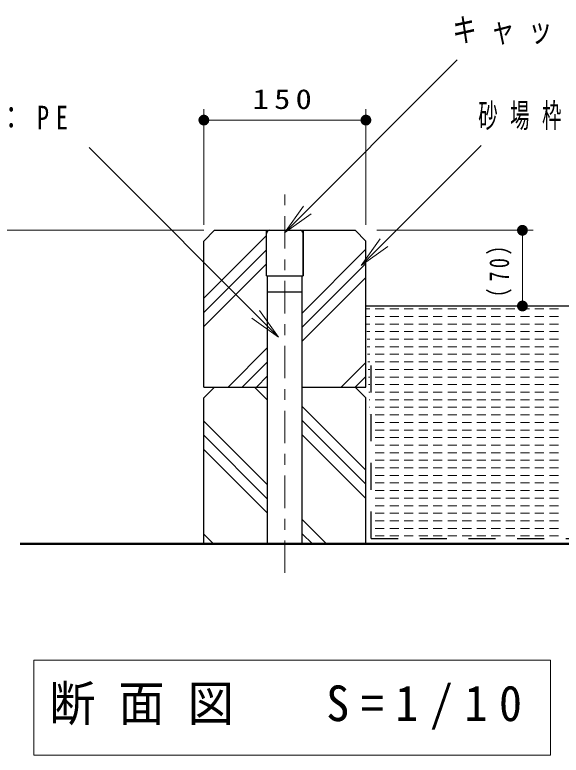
# Model space of a CAD drawing. Units: millimetres on the paper, with parts at other scales. Extents: x -385 to 0, y 0 to 267.
# Drawn here: x -126.9 to -76.4, y 60.2 to 128.7 of the extents above; entities that cross this region are included whole.
import ezdxf

# ---------------------------------------------------------------- set-up
doc = ezdxf.new("R2010")
doc.units = ezdxf.units.MM
doc.linetypes.add('USER1', pattern=[4.5, 2.5, -2])
doc.linetypes.add('USER2', pattern=[6, 3, -1, 1, -1])
doc.layers.add('1_10', color=7, linetype='Continuous', lineweight=13)
doc.styles.add('ＭＳ ゴシック', font='')
doc.styles.get('ＭＳ ゴシック').set_extended_font_data('MS Gothic')

# ---------------------------------------------------------------- blocks, each defined once
blk = doc.blocks.new('filled_dot')
at = {"color": 0, "linetype": 'Continuous', "lineweight": -2, "const_width": 1.25}
blk.add_lwpolyline([(-0.625, 0, 1), (0.625, 0, 1)], format="xyb", close=True, dxfattribs=at)
blk = doc.blocks.new('open_arrow')
at = {"color": 0, "linetype": 'Continuous', "lineweight": -2}
blk.add_lwpolyline([(7.5, 1.25), (0, 0), (7.5, -1.25)], dxfattribs=at)

msp = doc.modelspace()

# ---------------------------------------------------------------- linework, layer by layer
at = {"layer": '1_10'}
for p, q in [((-101.977, 108.537), (-85.993, 124.521)), ((-109.434, 109.269), (-109.434, 119.959)), ((-94.434, 109.269), (-94.434, 119.959)), ((-109.434, 118.959), (-94.434, 118.959)), ((-102.516, 98.879), (-120.057, 116.42)), ((-94.868, 105.51), (-83.77, 116.608)), ((-109.434, 108.769), (-152.934, 108.769)), ((-109.434, 102.486), (-103.634, 108.286)), ((-93.434, 108.769), (-78.945, 108.769)), ((-79.945, 108.769), (-79.945, 101.769)), ((-109.434, 101.178), (-103.634, 106.978)), ((-100.334, 101.121), (-94.434, 107.021)), ((-109.434, 99.87), (-103.634, 105.67)), ((-100.334, 99.813), (-94.434, 105.713)), ((-100.334, 98.505), (-94.434, 104.405)), ((-94.08, 101.5), (-94.424, 101.5)), ((-92.736, 101.5), (-93.576, 101.5)), ((-91.392, 101.5), (-92.232, 101.5)), ((-90.048, 101.5), (-90.888, 101.5)), ((-88.704, 101.5), (-89.544, 101.5)), ((-87.36, 101.5), (-88.2, 101.5)), ((-86.016, 101.5), (-86.856, 101.5)), ((-84.672, 101.5), (-85.512, 101.5)), ((-83.328, 101.5), (-84.168, 101.5)), ((-81.984, 101.5), (-82.824, 101.5)), ((-80.64, 101.5), (-81.48, 101.5)), ((-79.296, 101.5), (-80.136, 101.5)), ((-77.952, 101.5), (-78.792, 101.5)), ((-76.608, 101.5), (-77.448, 101.5)), ((-94.08, 100.8), (-94.4, 100.8)), ((-92.736, 100.8), (-93.576, 100.8)), ((-91.392, 100.8), (-92.232, 100.8)), ((-90.048, 100.8), (-90.888, 100.8)), ((-88.704, 100.8), (-89.544, 100.8)), ((-87.36, 100.8), (-88.2, 100.8)), ((-86.016, 100.8), (-86.856, 100.8)), ((-84.672, 100.8), (-85.512, 100.8)), ((-83.328, 100.8), (-84.168, 100.8)), ((-81.984, 100.8), (-82.824, 100.8)), ((-80.64, 100.8), (-81.48, 100.8)), ((-79.296, 100.8), (-80.136, 100.8)), ((-77.952, 100.8), (-78.792, 100.8)), ((-76.608, 100.8), (-77.448, 100.8)), ((-94.08, 100.1), (-94.376, 100.1)), ((-92.736, 100.1), (-93.576, 100.1)), ((-91.392, 100.1), (-92.232, 100.1)), ((-90.048, 100.1), (-90.888, 100.1)), ((-88.704, 100.1), (-89.544, 100.1)), ((-87.36, 100.1), (-88.2, 100.1)), ((-86.016, 100.1), (-86.856, 100.1)), ((-84.672, 100.1), (-85.512, 100.1)), ((-83.328, 100.1), (-84.168, 100.1)), ((-81.984, 100.1), (-82.824, 100.1)), ((-80.64, 100.1), (-81.48, 100.1)), ((-79.296, 100.1), (-80.136, 100.1)), ((-77.952, 100.1), (-78.792, 100.1)), ((-76.608, 100.1), (-77.448, 100.1)), ((-94.08, 99.4), (-94.351, 99.4)), ((-92.736, 99.4), (-93.576, 99.4)), ((-91.392, 99.4), (-92.232, 99.4)), ((-90.048, 99.4), (-90.888, 99.4)), ((-88.704, 99.4), (-89.544, 99.4)), ((-87.36, 99.4), (-88.2, 99.4)), ((-86.016, 99.4), (-86.856, 99.4)), ((-84.672, 99.4), (-85.512, 99.4)), ((-83.328, 99.4), (-84.168, 99.4)), ((-81.984, 99.4), (-82.824, 99.4)), ((-80.64, 99.4), (-81.48, 99.4)), ((-79.296, 99.4), (-80.136, 99.4)), ((-77.952, 99.4), (-78.792, 99.4)), ((-76.608, 99.4), (-77.448, 99.4)), ((-94.08, 98.7), (-94.327, 98.7)), ((-92.736, 98.7), (-93.576, 98.7)), ((-91.392, 98.7), (-92.232, 98.7)), ((-90.048, 98.7), (-90.888, 98.7)), ((-88.704, 98.7), (-89.544, 98.7)), ((-87.36, 98.7), (-88.2, 98.7)), ((-86.016, 98.7), (-86.856, 98.7)), ((-84.672, 98.7), (-85.512, 98.7)), ((-83.328, 98.7), (-84.168, 98.7)), ((-81.984, 98.7), (-82.824, 98.7)), ((-80.64, 98.7), (-81.48, 98.7)), ((-79.296, 98.7), (-80.136, 98.7)), ((-77.952, 98.7), (-78.792, 98.7)), ((-76.608, 98.7), (-77.448, 98.7)), ((-107.186, 94.269), (-103.534, 97.921)), ((-94.08, 98), (-94.302, 98)), ((-92.736, 98), (-93.576, 98)), ((-91.392, 98), (-92.232, 98)), ((-90.048, 98), (-90.888, 98)), ((-88.704, 98), (-89.544, 98)), ((-87.36, 98), (-88.2, 98)), ((-86.016, 98), (-86.856, 98)), ((-84.672, 98), (-85.512, 98)), ((-83.328, 98), (-84.168, 98)), ((-81.984, 98), (-82.824, 98)), ((-80.64, 98), (-81.48, 98)), ((-79.296, 98), (-80.136, 98)), ((-77.952, 98), (-78.792, 98)), ((-76.608, 98), (-77.448, 98)), ((-94.08, 97.3), (-94.278, 97.3)), ((-92.736, 97.3), (-93.576, 97.3)), ((-91.392, 97.3), (-92.232, 97.3)), ((-90.048, 97.3), (-90.888, 97.3)), ((-88.704, 97.3), (-89.544, 97.3)), ((-87.36, 97.3), (-88.2, 97.3)), ((-86.016, 97.3), (-86.856, 97.3)), ((-84.672, 97.3), (-85.512, 97.3)), ((-83.328, 97.3), (-84.168, 97.3)), ((-81.984, 97.3), (-82.824, 97.3)), ((-80.64, 97.3), (-81.48, 97.3)), ((-79.296, 97.3), (-80.136, 97.3)), ((-77.952, 97.3), (-78.792, 97.3)), ((-76.608, 97.3), (-77.448, 97.3)), ((-105.878, 94.269), (-103.534, 96.613)), ((-96.721, 94.269), (-94.434, 96.556)), ((-94.08, 96.6), (-94.253, 96.6)), ((-92.736, 96.6), (-93.576, 96.6)), ((-91.392, 96.6), (-92.232, 96.6)), ((-90.048, 96.6), (-90.888, 96.6)), ((-88.704, 96.6), (-89.544, 96.6)), ((-87.36, 96.6), (-88.2, 96.6)), ((-86.016, 96.6), (-86.856, 96.6)), ((-84.672, 96.6), (-85.512, 96.6)), ((-83.328, 96.6), (-84.168, 96.6)), ((-81.984, 96.6), (-82.824, 96.6)), ((-80.64, 96.6), (-81.48, 96.6)), ((-79.296, 96.6), (-80.136, 96.6)), ((-77.952, 96.6), (-78.792, 96.6)), ((-76.608, 96.6), (-77.448, 96.6)), ((-94.08, 95.9), (-94.229, 95.9)), ((-92.736, 95.9), (-93.576, 95.9)), ((-91.392, 95.9), (-92.232, 95.9)), ((-90.048, 95.9), (-90.888, 95.9)), ((-88.704, 95.9), (-89.544, 95.9)), ((-87.36, 95.9), (-88.2, 95.9)), ((-86.016, 95.9), (-86.856, 95.9)), ((-84.672, 95.9), (-85.512, 95.9)), ((-83.328, 95.9), (-84.168, 95.9)), ((-81.984, 95.9), (-82.824, 95.9)), ((-80.64, 95.9), (-81.48, 95.9)), ((-79.296, 95.9), (-80.136, 95.9)), ((-77.952, 95.9), (-78.792, 95.9)), ((-76.608, 95.9), (-77.448, 95.9)), ((-104.57, 94.269), (-103.534, 95.305)), ((-95.413, 94.269), (-94.434, 95.248)), ((-94.08, 95.2), (-94.204, 95.2)), ((-92.736, 95.2), (-93.576, 95.2)), ((-91.392, 95.2), (-92.232, 95.2)), ((-90.048, 95.2), (-90.888, 95.2)), ((-88.704, 95.2), (-89.544, 95.2)), ((-87.36, 95.2), (-88.2, 95.2)), ((-86.016, 95.2), (-86.856, 95.2)), ((-84.672, 95.2), (-85.512, 95.2)), ((-83.328, 95.2), (-84.168, 95.2)), ((-81.984, 95.2), (-82.824, 95.2)), ((-80.64, 95.2), (-81.48, 95.2)), ((-79.296, 95.2), (-80.136, 95.2)), ((-77.952, 95.2), (-78.792, 95.2)), ((-76.608, 95.2), (-77.448, 95.2)), ((-94.08, 94.5), (-94.18, 94.5)), ((-92.736, 94.5), (-93.576, 94.5)), ((-91.392, 94.5), (-92.232, 94.5)), ((-90.048, 94.5), (-90.888, 94.5)), ((-88.704, 94.5), (-89.544, 94.5)), ((-87.36, 94.5), (-88.2, 94.5)), ((-86.016, 94.5), (-86.856, 94.5)), ((-84.672, 94.5), (-85.512, 94.5)), ((-83.328, 94.5), (-84.168, 94.5)), ((-81.984, 94.5), (-82.824, 94.5)), ((-80.64, 94.5), (-81.48, 94.5)), ((-79.296, 94.5), (-80.136, 94.5)), ((-77.952, 94.5), (-78.792, 94.5)), ((-76.608, 94.5), (-77.448, 94.5)), ((-104.734, 94.269), (-103.534, 93.069)), ((-94.08, 93.8), (-94.156, 93.8)), ((-92.736, 93.8), (-93.576, 93.8)), ((-91.392, 93.8), (-92.232, 93.8)), ((-90.048, 93.8), (-90.888, 93.8)), ((-88.704, 93.8), (-89.544, 93.8)), ((-87.36, 93.8), (-88.2, 93.8)), ((-86.016, 93.8), (-86.856, 93.8)), ((-84.672, 93.8), (-85.512, 93.8)), ((-83.328, 93.8), (-84.168, 93.8)), ((-81.984, 93.8), (-82.824, 93.8)), ((-80.64, 93.8), (-81.48, 93.8)), ((-79.296, 93.8), (-80.136, 93.8)), ((-77.952, 93.8), (-78.792, 93.8)), ((-76.608, 93.8), (-77.448, 93.8)), ((-100.334, 92.485), (-94.434, 86.585)), ((-94.08, 93.1), (-94.131, 93.1)), ((-92.736, 93.1), (-93.576, 93.1)), ((-91.392, 93.1), (-92.232, 93.1)), ((-90.048, 93.1), (-90.888, 93.1)), ((-88.704, 93.1), (-89.544, 93.1)), ((-87.36, 93.1), (-88.2, 93.1)), ((-86.016, 93.1), (-86.856, 93.1)), ((-84.672, 93.1), (-85.512, 93.1)), ((-83.328, 93.1), (-84.168, 93.1)), ((-81.984, 93.1), (-82.824, 93.1)), ((-80.64, 93.1), (-81.48, 93.1)), ((-79.296, 93.1), (-80.136, 93.1)), ((-77.952, 93.1), (-78.792, 93.1)), ((-76.608, 93.1), (-77.448, 93.1)), ((-94.08, 92.4), (-94.107, 92.4)), ((-92.736, 92.4), (-93.576, 92.4)), ((-91.392, 92.4), (-92.232, 92.4)), ((-90.048, 92.4), (-90.888, 92.4)), ((-88.704, 92.4), (-89.544, 92.4)), ((-87.36, 92.4), (-88.2, 92.4)), ((-86.016, 92.4), (-86.856, 92.4)), ((-84.672, 92.4), (-85.512, 92.4)), ((-83.328, 92.4), (-84.168, 92.4)), ((-81.984, 92.4), (-82.824, 92.4)), ((-80.64, 92.4), (-81.48, 92.4)), ((-79.296, 92.4), (-80.136, 92.4)), ((-77.952, 92.4), (-78.792, 92.4)), ((-76.608, 92.4), (-77.448, 92.4)), ((-109.434, 91.12), (-103.534, 85.22)), ((-100.334, 91.177), (-94.434, 85.277)), ((-94.08, 91.7), (-94.082, 91.7)), ((-92.736, 91.7), (-93.576, 91.7)), ((-91.392, 91.7), (-92.232, 91.7)), ((-90.048, 91.7), (-90.888, 91.7)), ((-88.704, 91.7), (-89.544, 91.7)), ((-87.36, 91.7), (-88.2, 91.7)), ((-86.016, 91.7), (-86.856, 91.7)), ((-84.672, 91.7), (-85.512, 91.7)), ((-83.328, 91.7), (-84.168, 91.7)), ((-81.984, 91.7), (-82.824, 91.7)), ((-80.64, 91.7), (-81.48, 91.7)), ((-79.296, 91.7), (-80.136, 91.7)), ((-77.952, 91.7), (-78.792, 91.7)), ((-76.608, 91.7), (-77.448, 91.7)), ((-92.736, 91), (-93.576, 91)), ((-91.392, 91), (-92.232, 91)), ((-90.048, 91), (-90.888, 91)), ((-88.704, 91), (-89.544, 91)), ((-87.36, 91), (-88.2, 91)), ((-86.016, 91), (-86.856, 91)), ((-84.672, 91), (-85.512, 91)), ((-83.328, 91), (-84.168, 91)), ((-81.984, 91), (-82.824, 91)), ((-80.64, 91), (-81.48, 91)), ((-79.296, 91), (-80.136, 91)), ((-77.952, 91), (-78.792, 91)), ((-76.608, 91), (-77.448, 91)), ((-109.434, 89.812), (-103.534, 83.912)), ((-100.334, 89.869), (-94.434, 83.969)), ((-92.736, 90.3), (-93.576, 90.3)), ((-91.392, 90.3), (-92.232, 90.3)), ((-90.048, 90.3), (-90.888, 90.3)), ((-88.704, 90.3), (-89.544, 90.3)), ((-87.36, 90.3), (-88.2, 90.3)), ((-86.016, 90.3), (-86.856, 90.3)), ((-84.672, 90.3), (-85.512, 90.3)), ((-83.328, 90.3), (-84.168, 90.3)), ((-81.984, 90.3), (-82.824, 90.3)), ((-80.64, 90.3), (-81.48, 90.3)), ((-79.296, 90.3), (-80.136, 90.3)), ((-77.952, 90.3), (-78.792, 90.3)), ((-76.608, 90.3), (-77.448, 90.3)), ((-92.736, 89.6), (-93.576, 89.6)), ((-91.392, 89.6), (-92.232, 89.6)), ((-90.048, 89.6), (-90.888, 89.6)), ((-88.704, 89.6), (-89.544, 89.6)), ((-87.36, 89.6), (-88.2, 89.6)), ((-86.016, 89.6), (-86.856, 89.6)), ((-84.672, 89.6), (-85.512, 89.6)), ((-83.328, 89.6), (-84.168, 89.6)), ((-81.984, 89.6), (-82.824, 89.6)), ((-80.64, 89.6), (-81.48, 89.6)), ((-79.296, 89.6), (-80.136, 89.6)), ((-77.952, 89.6), (-78.792, 89.6)), ((-76.608, 89.6), (-77.448, 89.6)), ((-109.434, 88.503), (-103.534, 82.603)), ((-92.736, 88.9), (-93.576, 88.9)), ((-91.392, 88.9), (-92.232, 88.9)), ((-90.048, 88.9), (-90.888, 88.9)), ((-88.704, 88.9), (-89.544, 88.9)), ((-87.36, 88.9), (-88.2, 88.9)), ((-86.016, 88.9), (-86.856, 88.9)), ((-84.672, 88.9), (-85.512, 88.9)), ((-83.328, 88.9), (-84.168, 88.9)), ((-81.984, 88.9), (-82.824, 88.9)), ((-80.64, 88.9), (-81.48, 88.9)), ((-79.296, 88.9), (-80.136, 88.9)), ((-77.952, 88.9), (-78.792, 88.9)), ((-76.608, 88.9), (-77.448, 88.9)), ((-92.736, 88.2), (-93.576, 88.2)), ((-91.392, 88.2), (-92.232, 88.2)), ((-90.048, 88.2), (-90.888, 88.2)), ((-88.704, 88.2), (-89.544, 88.2)), ((-87.36, 88.2), (-88.2, 88.2)), ((-86.016, 88.2), (-86.856, 88.2)), ((-84.672, 88.2), (-85.512, 88.2)), ((-83.328, 88.2), (-84.168, 88.2)), ((-81.984, 88.2), (-82.824, 88.2)), ((-80.64, 88.2), (-81.48, 88.2)), ((-79.296, 88.2), (-80.136, 88.2)), ((-77.952, 88.2), (-78.792, 88.2)), ((-76.608, 88.2), (-77.448, 88.2)), ((-92.736, 87.5), (-93.576, 87.5)), ((-91.392, 87.5), (-92.232, 87.5)), ((-90.048, 87.5), (-90.888, 87.5)), ((-88.704, 87.5), (-89.544, 87.5)), ((-87.36, 87.5), (-88.2, 87.5)), ((-86.016, 87.5), (-86.856, 87.5)), ((-84.672, 87.5), (-85.512, 87.5)), ((-83.328, 87.5), (-84.168, 87.5)), ((-81.984, 87.5), (-82.824, 87.5)), ((-80.64, 87.5), (-81.48, 87.5)), ((-79.296, 87.5), (-80.136, 87.5)), ((-77.952, 87.5), (-78.792, 87.5)), ((-76.608, 87.5), (-77.448, 87.5)), ((-92.736, 86.8), (-93.576, 86.8)), ((-91.392, 86.8), (-92.232, 86.8)), ((-90.048, 86.8), (-90.888, 86.8)), ((-88.704, 86.8), (-89.544, 86.8)), ((-87.36, 86.8), (-88.2, 86.8)), ((-86.016, 86.8), (-86.856, 86.8)), ((-84.672, 86.8), (-85.512, 86.8)), ((-83.328, 86.8), (-84.168, 86.8)), ((-81.984, 86.8), (-82.824, 86.8)), ((-80.64, 86.8), (-81.48, 86.8)), ((-79.296, 86.8), (-80.136, 86.8)), ((-77.952, 86.8), (-78.792, 86.8)), ((-76.608, 86.8), (-77.448, 86.8)), ((-92.736, 86.1), (-93.576, 86.1)), ((-91.392, 86.1), (-92.232, 86.1)), ((-90.048, 86.1), (-90.888, 86.1)), ((-88.704, 86.1), (-89.544, 86.1)), ((-87.36, 86.1), (-88.2, 86.1)), ((-86.016, 86.1), (-86.856, 86.1)), ((-84.672, 86.1), (-85.512, 86.1)), ((-83.328, 86.1), (-84.168, 86.1)), ((-81.984, 86.1), (-82.824, 86.1)), ((-80.64, 86.1), (-81.48, 86.1)), ((-79.296, 86.1), (-80.136, 86.1)), ((-77.952, 86.1), (-78.792, 86.1)), ((-76.608, 86.1), (-77.448, 86.1)), ((-92.736, 85.4), (-93.576, 85.4)), ((-91.392, 85.4), (-92.232, 85.4)), ((-90.048, 85.4), (-90.888, 85.4)), ((-88.704, 85.4), (-89.544, 85.4)), ((-87.36, 85.4), (-88.2, 85.4)), ((-86.016, 85.4), (-86.856, 85.4)), ((-84.672, 85.4), (-85.512, 85.4)), ((-83.328, 85.4), (-84.168, 85.4)), ((-81.984, 85.4), (-82.824, 85.4)), ((-80.64, 85.4), (-81.48, 85.4)), ((-79.296, 85.4), (-80.136, 85.4)), ((-77.952, 85.4), (-78.792, 85.4)), ((-76.608, 85.4), (-77.448, 85.4)), ((-92.736, 84.7), (-93.576, 84.7)), ((-91.392, 84.7), (-92.232, 84.7)), ((-90.048, 84.7), (-90.888, 84.7)), ((-88.704, 84.7), (-89.544, 84.7)), ((-87.36, 84.7), (-88.2, 84.7)), ((-86.016, 84.7), (-86.856, 84.7)), ((-84.672, 84.7), (-85.512, 84.7)), ((-83.328, 84.7), (-84.168, 84.7)), ((-81.984, 84.7), (-82.824, 84.7)), ((-80.64, 84.7), (-81.48, 84.7)), ((-79.296, 84.7), (-80.136, 84.7)), ((-77.952, 84.7), (-78.792, 84.7)), ((-76.608, 84.7), (-77.448, 84.7)), ((-92.736, 84), (-93.576, 84)), ((-91.392, 84), (-92.232, 84)), ((-90.048, 84), (-90.888, 84)), ((-88.704, 84), (-89.544, 84)), ((-87.36, 84), (-88.2, 84)), ((-86.016, 84), (-86.856, 84)), ((-84.672, 84), (-85.512, 84)), ((-83.328, 84), (-84.168, 84)), ((-81.984, 84), (-82.824, 84)), ((-80.64, 84), (-81.48, 84)), ((-79.296, 84), (-80.136, 84)), ((-77.952, 84), (-78.792, 84)), ((-76.608, 84), (-77.448, 84)), ((-92.736, 83.3), (-93.576, 83.3)), ((-91.392, 83.3), (-92.232, 83.3)), ((-90.048, 83.3), (-90.888, 83.3)), ((-88.704, 83.3), (-89.544, 83.3)), ((-87.36, 83.3), (-88.2, 83.3)), ((-86.016, 83.3), (-86.856, 83.3)), ((-84.672, 83.3), (-85.512, 83.3)), ((-83.328, 83.3), (-84.168, 83.3)), ((-81.984, 83.3), (-82.824, 83.3)), ((-80.64, 83.3), (-81.48, 83.3)), ((-79.296, 83.3), (-80.136, 83.3)), ((-77.952, 83.3), (-78.792, 83.3)), ((-76.608, 83.3), (-77.448, 83.3)), ((-92.736, 82.6), (-93.576, 82.6)), ((-91.392, 82.6), (-92.232, 82.6)), ((-90.048, 82.6), (-90.888, 82.6)), ((-88.704, 82.6), (-89.544, 82.6)), ((-87.36, 82.6), (-88.2, 82.6)), ((-86.016, 82.6), (-86.856, 82.6)), ((-84.672, 82.6), (-85.512, 82.6)), ((-83.328, 82.6), (-84.168, 82.6)), ((-81.984, 82.6), (-82.824, 82.6)), ((-80.64, 82.6), (-81.48, 82.6)), ((-79.296, 82.6), (-80.136, 82.6)), ((-77.952, 82.6), (-78.792, 82.6)), ((-76.608, 82.6), (-77.448, 82.6)), ((-100.334, 82.02), (-98.083, 79.769)), ((-92.736, 81.9), (-93.576, 81.9)), ((-91.392, 81.9), (-92.232, 81.9)), ((-90.048, 81.9), (-90.888, 81.9)), ((-88.704, 81.9), (-89.544, 81.9)), ((-87.36, 81.9), (-88.2, 81.9)), ((-86.016, 81.9), (-86.856, 81.9)), ((-84.672, 81.9), (-85.512, 81.9)), ((-83.328, 81.9), (-84.168, 81.9)), ((-81.984, 81.9), (-82.824, 81.9)), ((-80.64, 81.9), (-81.48, 81.9)), ((-79.296, 81.9), (-80.136, 81.9)), ((-77.952, 81.9), (-78.792, 81.9)), ((-76.608, 81.9), (-77.448, 81.9)), ((-92.736, 81.2), (-93.576, 81.2)), ((-91.392, 81.2), (-92.232, 81.2)), ((-90.048, 81.2), (-90.888, 81.2)), ((-88.704, 81.2), (-89.544, 81.2)), ((-87.36, 81.2), (-88.2, 81.2)), ((-86.016, 81.2), (-86.856, 81.2)), ((-84.672, 81.2), (-85.512, 81.2)), ((-83.328, 81.2), (-84.168, 81.2)), ((-81.984, 81.2), (-82.824, 81.2)), ((-80.64, 81.2), (-81.48, 81.2)), ((-79.296, 81.2), (-80.136, 81.2)), ((-77.952, 81.2), (-78.792, 81.2)), ((-76.608, 81.2), (-77.448, 81.2)), ((-109.434, 80.655), (-108.548, 79.769)), ((-100.334, 80.712), (-99.391, 79.769)), ((-92.736, 80.5), (-93.576, 80.5)), ((-91.392, 80.5), (-92.232, 80.5)), ((-90.048, 80.5), (-90.888, 80.5)), ((-88.704, 80.5), (-89.544, 80.5)), ((-87.36, 80.5), (-88.2, 80.5)), ((-86.016, 80.5), (-86.856, 80.5)), ((-84.672, 80.5), (-85.512, 80.5)), ((-83.328, 80.5), (-84.168, 80.5)), ((-81.984, 80.5), (-82.824, 80.5)), ((-80.64, 80.5), (-81.48, 80.5)), ((-79.296, 80.5), (-80.136, 80.5)), ((-77.952, 80.5), (-78.792, 80.5)), ((-76.608, 80.5), (-77.448, 80.5)), ((-125.157, 69.027), (-125.157, 60.227)), ((-77.357, 69.027), (-125.157, 69.027)), ((-77.357, 60.227), (-77.357, 69.027)), ((-125.157, 60.227), (-77.357, 60.227))]:
    msp.add_line(p, q, dxfattribs=at)
at = {"layer": '1_10', "linetype": 'USER2'}
msp.add_line((-101.934, 77.083), (-101.934, 112.801), dxfattribs=at)
at = {"layer": '1_10', "lineweight": 25}
for p, q in [((-109.434, 107.769), (-108.434, 108.769)), ((-108.434, 108.769), (-95.434, 108.769)), ((-103.634, 104.569), (-103.634, 108.769)), ((-100.234, 108.769), (-100.234, 104.569)), ((-95.434, 108.769), (-94.434, 107.769)), ((-109.434, 94.269), (-109.434, 107.769)), ((-94.434, 94.269), (-94.434, 107.769)), ((-103.534, 79.769), (-103.534, 104.569)), ((-100.334, 79.769), (-100.334, 104.569)), ((-103.534, 103.069), (-100.334, 103.069)), ((-62.101, 101.769), (-94.434, 101.769)), ((-109.434, 94.269), (-103.534, 94.269)), ((-109.434, 93.269), (-108.434, 94.269)), ((-100.334, 94.269), (-94.434, 94.269)), ((-95.434, 94.269), (-94.434, 93.269)), ((-109.434, 79.769), (-109.434, 93.269)), ((-94.434, 79.769), (-94.434, 93.269))]:
    msp.add_line(p, q, dxfattribs=at)
at = {"layer": '1_10', "color": 2, "lineweight": 25}
for p, q in [((-103.634, 104.569), (-103.634, 108.469)), ((-103.334, 108.769), (-100.534, 108.769)), ((-100.234, 104.569), (-100.234, 108.469)), ((-103.634, 104.569), (-100.234, 104.569))]:
    msp.add_line(p, q, dxfattribs=at)
at = {"layer": '1_10', "color": 4, "linetype": 'USER1', "lineweight": 25}
for q in [(-93.934, 96.533), (-62.101, 80.269)]:
    msp.add_line((-93.934, 80.269), q, dxfattribs=at)
at = {"layer": '1_10', "color": 2, "lineweight": 50}
msp.add_line((-126.434, 79.769), (-62.101, 79.769), dxfattribs=at)
at = {"layer": '1_10', "color": 2, "lineweight": 25}
for centre, start, end in [((-103.334, 108.469), 90, 180), ((-100.534, 108.469), 0, 90)]:
    msp.add_arc(centre, 0.3, start, end, dxfattribs=at)

# ---------------------------------------------------------------- block references
at = {"layer": '1_10', "xscale": 0.4, "yscale": 0.4}
msp.add_blockref('filled_dot', (-109.434, 118.959), dxfattribs=at)
for name, p, rotation in [('filled_dot', (-94.434, 118.959), 180), ('open_arrow', (-101.977, 108.537), 45), ('filled_dot', (-79.945, 108.769), 270), ('open_arrow', (-94.868, 105.51), 45), ('filled_dot', (-79.945, 101.769), 90), ('open_arrow', (-102.516, 98.879), 135)]:
    msp.add_blockref(name, p, dxfattribs=dict(at, rotation=rotation))

# ---------------------------------------------------------------- texts
at = {"layer": '1_10', "style": 'ＭＳ ゴシック'}
for s, insert, char_height, attachment_point in [('\\T1.56;\\W0.75;キャップ：PE', (-86.43, 127.171), 2.199, 4), ('\\T1.33;\\W1.2;150', (-101.934, 119.959), 1.833, 8), ('\\T1.56;\\W0.75;連結ピン：PE', (-142.43, 119.07), 2.199, 4), ('\\T1.64;\\W0.6;砂場枠：ゴムチップ成型', (-84.035, 119.258), 2.199, 4), ('\\T1.5;\\W0.95;断面図\u3000S=1/10', (-123.756, 64.627), 3.299, 4)]:
    msp.add_mtext(s, dxfattribs=dict(at, insert=insert, char_height=char_height, attachment_point=attachment_point))
at = {"layer": '1_10', "insert": (-80.945, 105.269), "char_height": 1.833, "attachment_point": 8, "rotation": 90, "style": 'ＭＳ ゴシック'}
msp.add_mtext('\\T1.33;\\W0.75;（70）', dxfattribs=at)

doc.saveas('drawing.dxf')
